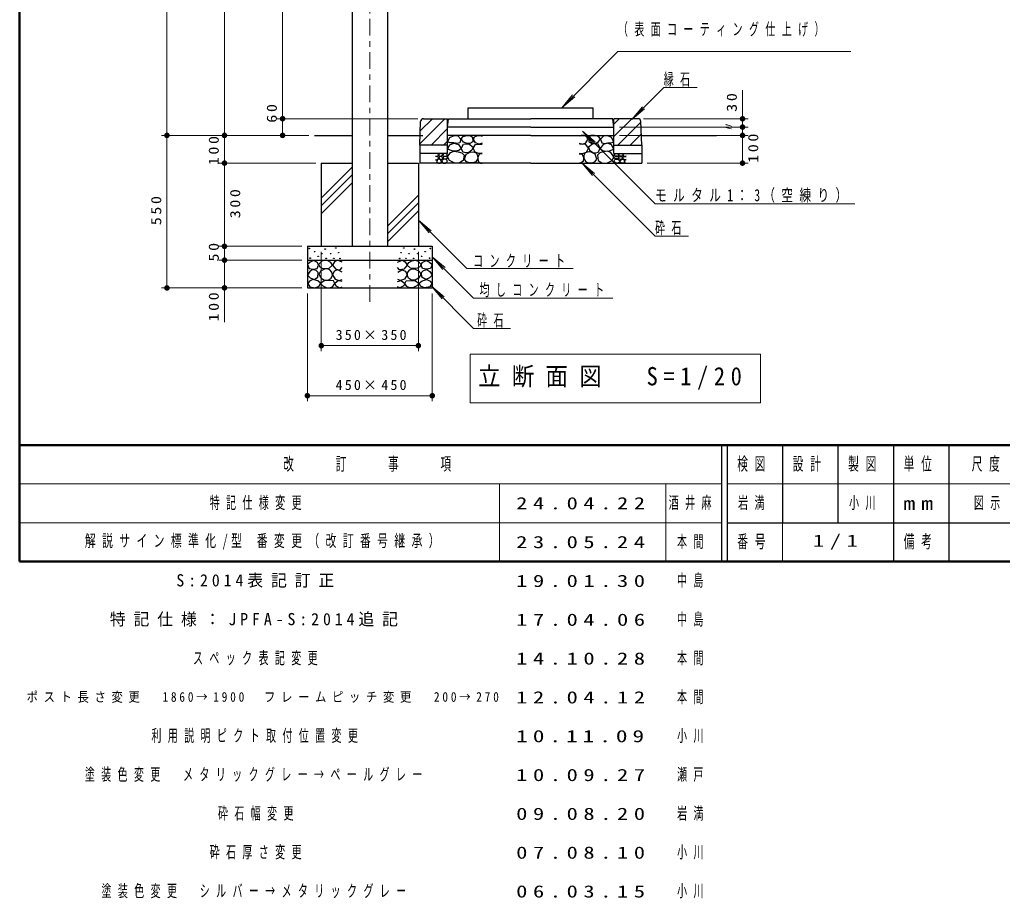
# Model space of a CAD drawing. Units: millimetres on the paper, scale 1:20. Extents: x -365 to 0, y -61 to 257.
# Drawn here: x -365 to -187.9, y -60.7 to 97.7 of the extents above; entities that cross this region are included whole.
import ezdxf
from ezdxf.enums import TextEntityAlignment as Align

# ---------------------------------------------------------------- set-up
doc = ezdxf.new("R2010")
doc.units = ezdxf.units.MM
doc.linetypes.add('USER2', pattern=[6, 3, -1, 1, -1])
doc.layers.add('LY_1', color=7, linetype='Continuous', lineweight=13)
doc.styles.add('ＭＳ ゴシック', font='')
doc.styles.get('ＭＳ ゴシック').set_extended_font_data('MS Gothic')

# ---------------------------------------------------------------- blocks, each defined once
blk = doc.blocks.new('filled_dot')
at = {"color": 0, "linetype": 'Continuous', "lineweight": -2, "const_width": 1.25}
blk.add_lwpolyline([(-0.625, 0, 1), (0.625, 0, 1)], format="xyb", close=True, dxfattribs=at)

msp = doc.modelspace()

# ---------------------------------------------------------------- linework, layer by layer
at = {"layer": 'LY_1', "lineweight": 50}
for p, q in [((-365, 257), (-365, 0)), ((-365, 21), (0, 21)), ((-365, 0), (0, 0))]:
    msp.add_line(p, q, dxfattribs=at)
at = {"layer": 'LY_1', "linetype": 'USER2'}
msp.add_line((-301.878, 46.848), (-301.878, 157.121), dxfattribs=at)
at = {"layer": 'LY_1'}
for p, q in [((-338.456, 76.848), (-338.456, 151.848)), ((-328.079, 76.848), (-328.079, 148.348)), ((-317.61, 79.848), (-317.61, 121.348)), ((-257.156, 91.968), (-267.25, 81.848)), ((-257.156, 91.968), (-215.156, 91.968)), ((-248.906, 85.504), (-254.684, 79.726)), ((-248.906, 85.504), (-242.906, 85.504)), ((-234.703, 85.028), (-234.703, 78.348)), ((-267.25, 81.848), (-265.324, 84.148)), ((-267.25, 81.848), (-264.954, 83.779)), ((-317.61, 76.848), (-317.61, 83.055)), ((-254.684, 79.726), (-252.756, 82.024)), ((-254.684, 79.726), (-252.386, 81.655)), ((-293.228, 79.848), (-318.61, 79.848)), ((-292.87, 75.321), (-288.343, 79.848)), ((-292.788, 77.648), (-290.588, 79.848)), ((-257.878, 76.637), (-254.667, 79.848)), ((-257.878, 78.882), (-256.912, 79.848)), ((-252.528, 79.848), (-233.703, 79.848)), ((-290.848, 75.098), (-287.878, 78.068)), ((-257.172, 75.098), (-253.024, 79.245)), ((-256.878, 78.348), (-233.703, 78.348)), ((-234.703, 79.693), (-234.703, 76.848)), ((-312.878, 76.848), (-339.456, 76.848)), ((-317.014, 76.848), (-339.456, 76.848)), ((-338.456, 49.348), (-338.456, 76.848)), ((-328.079, 71.848), (-328.079, 76.848)), ((-263.546, 77.591), (-261.616, 75.294)), ((-263.546, 77.591), (-261.246, 75.664)), ((-250.47, 64.53), (-263.546, 77.591)), ((-256.878, 76.848), (-233.703, 76.848)), ((-254.927, 75.098), (-252.948, 77.077)), ((-234.703, 76.848), (-234.703, 71.848)), ((-288.603, 75.098), (-287.878, 75.823)), ((-311.628, 71.848), (-329.079, 71.848)), ((-328.079, 56.848), (-328.079, 71.848)), ((-310.628, 65.553), (-305.053, 71.128)), ((-263.684, 71.92), (-261.756, 69.622)), ((-263.684, 71.92), (-261.386, 69.992)), ((-250.47, 58.706), (-263.684, 71.92)), ((-251.878, 71.848), (-233.703, 71.848)), ((-310.628, 64.139), (-305.053, 69.714)), ((-310.628, 62.725), (-305.053, 68.3)), ((-298.703, 60.508), (-293.128, 66.083)), ((-298.703, 59.093), (-293.128, 64.668)), ((-250.47, 64.53), (-214.47, 64.53)), ((-298.703, 57.679), (-293.128, 63.254)), ((-293.128, 61.555), (-291.198, 59.258)), ((-293.128, 61.555), (-290.829, 59.628)), ((-284.419, 52.854), (-293.128, 61.555)), ((-250.47, 58.706), (-244.47, 58.706)), ((-314.128, 56.848), (-329.079, 56.848)), ((-328.079, 54.348), (-328.079, 56.848)), ((-310.628, 55.848), (-310.628, 37.935)), ((-293.128, 55.848), (-293.128, 37.935)), ((-290.628, 54.972), (-288.699, 52.674)), ((-290.628, 54.972), (-288.33, 53.044)), ((-283.169, 47.514), (-290.628, 54.972)), ((-314.128, 54.348), (-329.079, 54.348)), ((-328.079, 43.162), (-328.079, 54.348)), ((-284.419, 52.854), (-265.252, 52.854)), ((-290.786, 49.657), (-288.858, 47.358)), ((-290.786, 49.657), (-288.488, 47.728)), ((-283.169, 42.039), (-290.786, 49.657)), ((-314.128, 49.348), (-339.456, 49.348)), ((-313.128, 48.348), (-313.128, 28.904)), ((-290.628, 48.348), (-290.628, 28.904)), ((-283.169, 47.514), (-258.107, 47.514)), ((-283.169, 42.039), (-276.532, 42.039)), ((-293.128, 38.935), (-310.628, 38.935)), ((-283.766, 37.421), (-283.766, 28.621)), ((-231.466, 37.421), (-283.766, 37.421)), ((-231.466, 28.621), (-231.466, 37.421)), ((-290.628, 29.904), (-313.128, 29.904)), ((-283.766, 28.621), (-231.466, 28.621)), ((-365, 14), (-238.5, 14)), ((-278.5, 14), (-278.5, 0)), ((-248.5, 14), (-248.5, 0)), ((-237.5, 14), (-182.5, 14)), ((-365, 7), (-238.5, 7)), ((-227.5, 7), (-227.5, 0))]:
    msp.add_line(p, q, dxfattribs=at)
at = {"layer": 'LY_1', "lineweight": 25}
for p, q in [((-305.053, 120.223), (-305.053, 56.848)), ((-298.703, 120.223), (-298.703, 56.848)), ((-284.128, 81.848), (-261.628, 81.848)), ((-284.128, 79.848), (-284.128, 81.848)), ((-261.628, 79.848), (-261.628, 81.848)), ((-292.228, 79.848), (-287.878, 79.848)), ((-287.878, 73.598), (-287.878, 79.848)), ((-287.878, 78.348), (-287.678, 79.848)), ((-287.678, 79.848), (-272.878, 79.848)), ((-258.078, 79.848), (-272.878, 79.848)), ((-257.878, 78.348), (-258.078, 79.848)), ((-257.878, 73.598), (-257.878, 79.848)), ((-253.528, 79.848), (-257.878, 79.848)), ((-292.878, 75.098), (-292.728, 79.348)), ((-272.878, 78.348), (-287.878, 78.348)), ((-272.878, 78.348), (-257.878, 78.348)), ((-252.878, 75.098), (-253.028, 79.348)), ((-311.878, 76.848), (-305.053, 76.848)), ((-298.703, 76.848), (-292.316, 76.848)), ((-272.878, 76.848), (-287.878, 76.848)), ((-272.878, 76.848), (-257.878, 76.848)), ((-252.939, 76.848), (-239.413, 76.848)), ((-292.878, 75.098), (-292.878, 71.848)), ((-287.878, 75.098), (-292.878, 75.098)), ((-257.878, 75.098), (-252.878, 75.098)), ((-252.878, 75.098), (-252.878, 71.848)), ((-287.878, 73.598), (-292.878, 73.598)), ((-257.878, 73.598), (-252.878, 73.598)), ((-310.628, 71.848), (-310.628, 56.848)), ((-310.628, 71.848), (-305.053, 71.848)), ((-298.703, 71.848), (-293.128, 71.848)), ((-293.128, 71.848), (-293.128, 56.848)), ((-272.878, 71.848), (-292.878, 71.848)), ((-272.878, 71.848), (-252.878, 71.848)), ((-313.128, 56.848), (-290.628, 56.848)), ((-313.128, 56.848), (-313.128, 49.348)), ((-290.628, 56.848), (-290.628, 49.348)), ((-313.128, 54.348), (-290.628, 54.348)), ((-313.128, 49.348), (-290.628, 49.348)), ((-238.5, 21), (-238.5, 0)), ((-237.5, 21), (-237.5, 0)), ((-227.5, 21), (-227.5, 7)), ((-217.5, 21), (-217.5, 7)), ((-207.5, 21), (-207.5, 0)), ((-197.5, 21), (-197.5, 7)), ((-237.5, 7), (0, 7)), ((-197.5, 7), (-197.5, 0))]:
    msp.add_line(p, q, dxfattribs=at)
for points in [[(-286.718, 75.479), (-287.401, 75.479), (-287.864, 75.71), (-287.447, 76.463), (-286.683, 76.822), (-286.047, 76.799), (-285.456, 76.185), (-285.665, 75.502), (-286.166, 75.361)], [(-284.519, 75.433), (-285.016, 75.641), (-285.433, 76.22), (-285.086, 76.625), (-284.368, 76.833), (-283.799, 76.801), (-283.349, 76.532), (-283.326, 75.664), (-283.882, 75.398)], [(-261.237, 75.433), (-260.739, 75.641), (-260.322, 76.22), (-260.669, 76.625), (-261.387, 76.833), (-261.956, 76.801), (-262.406, 76.532), (-262.429, 75.664), (-261.873, 75.398)], [(-259.037, 75.479), (-258.354, 75.479), (-257.891, 75.71), (-258.308, 76.463), (-259.072, 76.822), (-259.709, 76.799), (-260.299, 76.185), (-260.091, 75.502), (-259.589, 75.361)], [(-286.417, 73.986), (-287.065, 74.055), (-287.864, 74.379), (-287.459, 75.155), (-286.71, 75.442), (-285.919, 75.201), (-285.41, 74.507), (-285.827, 74.101)], [(-284.044, 73.744), (-284.557, 73.693), (-285.04, 73.848), (-285.41, 74.508), (-285.016, 75.237), (-284.044, 75.318), (-283.268, 74.739), (-283.499, 74.198)], [(-261.711, 73.744), (-261.198, 73.693), (-260.716, 73.848), (-260.345, 74.508), (-260.739, 75.237), (-261.711, 75.318), (-262.487, 74.739), (-262.256, 74.198)], [(-259.338, 73.986), (-258.69, 74.055), (-257.891, 74.379), (-258.296, 75.155), (-259.045, 75.442), (-259.836, 75.201), (-260.345, 74.507), (-259.929, 74.101)], [(-289.219, 72.511), (-288.871, 72.548), (-288.741, 72.779), (-288.879, 73.034), (-289.219, 73.062), (-289.491, 72.86)], [(-289.053, 73.102), (-288.879, 73.175), (-288.733, 73.378), (-288.855, 73.52), (-289.106, 73.593), (-289.463, 73.487), (-289.471, 73.183), (-289.276, 73.09)], [(-288.389, 72.596), (-288.162, 72.62), (-287.882, 72.734), (-288.024, 73.005), (-288.563, 73.021), (-288.741, 72.778), (-288.595, 72.636)], [(-288.283, 73.119), (-287.882, 73.2), (-288.028, 73.463), (-288.296, 73.589), (-288.518, 73.581), (-288.725, 73.366), (-288.652, 73.127)], [(-285.688, 71.909), (-286.189, 71.859), (-286.695, 71.909), (-287.54, 72.302), (-287.853, 72.997), (-287.343, 73.773), (-286.676, 73.979), (-285.931, 73.9), (-285.304, 73.684), (-284.889, 73.275), (-285.04, 72.302)], [(-283.289, 71.89), (-283.996, 71.902), (-284.507, 72.138), (-284.818, 72.55), (-284.517, 73.453), (-283.799, 73.812), (-283.211, 73.863), (-282.711, 73.685), (-282.454, 73.242), (-282.433, 72.677), (-282.78, 72.052)], [(-262.466, 71.89), (-261.76, 71.902), (-261.248, 72.138), (-260.938, 72.55), (-261.239, 73.453), (-261.956, 73.812), (-262.545, 73.863), (-263.045, 73.685), (-263.301, 73.242), (-263.322, 72.677), (-262.975, 72.052)], [(-260.067, 71.909), (-259.567, 71.859), (-259.06, 71.909), (-258.215, 72.302), (-257.903, 72.997), (-258.412, 73.773), (-259.08, 73.979), (-259.824, 73.9), (-260.451, 73.684), (-260.866, 73.275), (-260.716, 72.302)], [(-257.472, 73.119), (-257.873, 73.2), (-257.727, 73.463), (-257.46, 73.589), (-257.237, 73.581), (-257.03, 73.366), (-257.103, 73.127)], [(-257.366, 72.596), (-257.593, 72.62), (-257.873, 72.734), (-257.731, 73.005), (-257.192, 73.021), (-257.014, 72.778), (-257.16, 72.636)], [(-256.702, 73.102), (-256.876, 73.175), (-257.022, 73.378), (-256.901, 73.52), (-256.649, 73.593), (-256.293, 73.487), (-256.285, 73.183), (-256.479, 73.09)], [(-256.536, 72.511), (-256.884, 72.548), (-257.014, 72.779), (-256.876, 73.034), (-256.536, 73.062), (-256.264, 72.86)], [(-289.484, 71.863), (-289.236, 71.867), (-288.949, 72.094), (-289.054, 72.41), (-289.305, 72.535), (-289.686, 72.491), (-289.783, 72.138), (-289.662, 71.919)], [(-288.644, 71.869), (-288.292, 71.869), (-287.996, 72.007), (-287.886, 72.25), (-288.065, 72.521), (-288.559, 72.566), (-288.924, 72.347), (-288.871, 72.007)], [(-257.111, 71.869), (-257.464, 71.869), (-257.759, 72.007), (-257.869, 72.25), (-257.691, 72.521), (-257.196, 72.566), (-256.832, 72.347), (-256.884, 72.007)], [(-256.272, 71.863), (-256.519, 71.867), (-256.807, 72.094), (-256.701, 72.41), (-256.45, 72.535), (-256.069, 72.491), (-255.972, 72.138), (-256.094, 71.919)], [(-312.005, 54.318), (-312.639, 54.017), (-313.114, 53.542), (-312.813, 52.844), (-312.084, 52.702), (-311.387, 52.86), (-311.134, 53.447), (-311.324, 53.953)], [(-310.034, 54.322), (-310.561, 54.187), (-311.142, 53.552), (-310.912, 53.133), (-310.455, 52.896), (-309.939, 52.822), (-309.196, 52.89), (-308.628, 53.43), (-308.912, 53.93), (-309.446, 54.241)], [(-293.721, 54.322), (-293.194, 54.187), (-292.613, 53.552), (-292.843, 53.133), (-293.3, 52.896), (-293.816, 52.822), (-294.559, 52.89), (-295.127, 53.43), (-294.843, 53.93), (-294.31, 54.241)], [(-291.75, 54.318), (-291.116, 54.017), (-290.641, 53.542), (-290.942, 52.844), (-291.671, 52.702), (-292.368, 52.86), (-292.621, 53.447), (-292.431, 53.953)], [(-312.132, 52.67), (-312.671, 52.322), (-313.114, 51.64), (-312.607, 51.181), (-311.942, 50.864), (-311.245, 51.308), (-311.166, 52.147), (-311.573, 52.51)], [(-310.669, 51.106), (-310.048, 50.761), (-309.372, 50.714), (-308.858, 51.075), (-308.615, 51.673), (-308.727, 52.211), (-309.074, 52.62), (-309.54, 52.784), (-310.075, 52.728), (-310.764, 52.359), (-311.061, 51.782)], [(-293.086, 51.106), (-293.708, 50.761), (-294.383, 50.714), (-294.897, 51.075), (-295.14, 51.673), (-295.029, 52.211), (-294.681, 52.62), (-294.215, 52.784), (-293.681, 52.728), (-292.991, 52.359), (-292.694, 51.782)], [(-291.623, 52.67), (-291.085, 52.322), (-290.641, 51.64), (-291.148, 51.181), (-291.813, 50.864), (-292.511, 51.308), (-292.59, 52.147), (-292.182, 52.51)], [(-312.173, 50.874), (-312.742, 50.554), (-313.079, 50.132), (-312.676, 49.566), (-311.733, 49.363), (-311.018, 49.682), (-310.744, 50.187), (-311.283, 50.642)], [(-309.318, 50.666), (-310.102, 50.626), (-310.764, 50.153), (-310.331, 49.693), (-309.642, 49.382), (-309.077, 49.374), (-308.534, 49.599), (-308.196, 50.126), (-308.453, 50.612)], [(-294.438, 50.666), (-293.654, 50.626), (-292.991, 50.153), (-293.424, 49.693), (-294.113, 49.382), (-294.678, 49.374), (-295.221, 49.599), (-295.559, 50.126), (-295.303, 50.612)], [(-291.582, 50.874), (-291.014, 50.554), (-290.676, 50.132), (-291.079, 49.566), (-292.022, 49.363), (-292.738, 49.682), (-293.011, 50.187), (-292.472, 50.642)]]:
    msp.add_lwpolyline(points, close=True, dxfattribs=at)
for points in [[(-281.636, 75.433), (-282.192, 75.294), (-282.817, 75.514), (-283.176, 76.081), (-282.991, 76.602), (-282.435, 76.833), (-281.983, 76.822), (-281.648, 76.729)], [(-264.119, 75.433), (-263.563, 75.294), (-262.938, 75.514), (-262.579, 76.081), (-262.765, 76.602), (-263.32, 76.833), (-263.772, 76.822), (-264.108, 76.729)], [(-281.648, 73.661), (-282.215, 73.58), (-282.91, 73.835), (-283.28, 74.53), (-282.817, 75.19), (-282.146, 75.271), (-281.648, 75.247)], [(-264.108, 73.661), (-263.54, 73.58), (-262.846, 73.835), (-262.475, 74.53), (-262.938, 75.19), (-263.61, 75.271), (-264.108, 75.247)], [(-290.062, 73.102), (-289.868, 73.054), (-289.649, 73.131), (-289.523, 73.329), (-289.588, 73.512), (-289.783, 73.593), (-289.941, 73.589), (-290.058, 73.556)], [(-290.058, 72.483), (-289.86, 72.454), (-289.616, 72.543), (-289.487, 72.786), (-289.649, 73.017), (-289.884, 73.046), (-290.058, 73.038)], [(-281.636, 73.524), (-282.146, 73.466), (-282.4, 72.841), (-282.342, 72.146), (-281.868, 71.857), (-281.648, 71.857)], [(-264.119, 73.524), (-263.61, 73.466), (-263.355, 72.841), (-263.413, 72.146), (-263.888, 71.857), (-264.108, 71.857)], [(-255.697, 72.483), (-255.896, 72.454), (-256.139, 72.543), (-256.268, 72.786), (-256.106, 73.017), (-255.871, 73.046), (-255.697, 73.038)], [(-255.693, 73.102), (-255.888, 73.054), (-256.106, 73.131), (-256.232, 73.329), (-256.167, 73.512), (-255.973, 73.593), (-255.815, 73.589), (-255.697, 73.556)], [(-290.062, 72.434), (-289.884, 72.414), (-289.795, 72.195), (-289.815, 71.952), (-289.981, 71.851), (-290.058, 71.851)], [(-255.693, 72.434), (-255.871, 72.414), (-255.961, 72.195), (-255.94, 71.952), (-255.774, 71.851), (-255.697, 71.851)], [(-306.878, 54.013), (-307.733, 54.33), (-308.272, 54.06), (-308.589, 53.458), (-308.002, 52.698), (-307.226, 52.634), (-306.878, 53.03)], [(-296.878, 54.013), (-296.022, 54.33), (-295.484, 54.06), (-295.167, 53.458), (-295.753, 52.698), (-296.529, 52.634), (-296.878, 53.03)], [(-306.893, 52.207), (-307.654, 52.603), (-308.288, 52.349), (-308.589, 51.7), (-308.145, 50.923), (-307.385, 50.686), (-306.893, 50.892)], [(-296.862, 52.207), (-296.101, 52.603), (-295.468, 52.349), (-295.167, 51.7), (-295.61, 50.923), (-296.371, 50.686), (-296.862, 50.892)], [(-306.878, 50.48), (-307.543, 50.686), (-308.193, 50.131), (-308.018, 49.735), (-307.29, 49.371), (-306.878, 49.529)], [(-296.878, 50.48), (-296.212, 50.686), (-295.563, 50.131), (-295.737, 49.735), (-296.466, 49.371), (-296.878, 49.529)]]:
    msp.add_lwpolyline(points, dxfattribs=at)
for centre in [(-312.797, 56.457), (-311.847, 55.886), (-311.197, 55.047), (-310.5, 55.522), (-309.93, 56.346), (-308.953, 55.525), (-308.007, 56.552), (-307.507, 55.701), (-296.249, 55.701), (-295.748, 56.552), (-294.802, 55.525), (-293.825, 56.346), (-293.255, 55.522), (-292.558, 55.047), (-291.908, 55.886), (-290.958, 56.457), (-312.639, 54.714), (-309.756, 54.666), (-308.372, 54.674), (-307.263, 54.647), (-296.492, 54.647), (-295.384, 54.674), (-294, 54.666), (-291.116, 54.714)]:
    msp.add_circle(centre, 0.05, dxfattribs=at)
for centre, start, end in [((-292.228, 79.348), 90, 179.99998), ((-253.528, 79.348), 0.00002, 90)]:
    msp.add_arc(centre, 0.5, start, end, dxfattribs=at)

# ---------------------------------------------------------------- block references
at = {"layer": 'LY_1', "xscale": 0.4, "yscale": 0.4}
for p, rotation in [((-317.61, 79.848), 270), ((-317.61, 79.848), 90), ((-234.703, 79.848), 270), ((-234.703, 78.348), 270), ((-234.703, 78.348), 90), ((-338.456, 76.848), 90), ((-338.456, 76.848), 270), ((-328.079, 76.848), 90), ((-328.079, 76.848), 270), ((-317.61, 76.848), 90), ((-234.703, 76.848), 270), ((-234.703, 76.848), 90), ((-328.079, 71.848), 270), ((-328.079, 71.848), 90), ((-234.703, 71.848), 90), ((-328.079, 56.848), 270), ((-328.079, 56.848), 90), ((-328.079, 54.348), 270), ((-328.079, 54.348), 90), ((-338.456, 49.348), 90), ((-328.079, 49.348), 90), ((-293.128, 38.935), 180), ((-290.628, 29.904), 180)]:
    msp.add_blockref('filled_dot', p, dxfattribs=dict(at, rotation=rotation))
for p in [(-310.628, 38.935), (-313.128, 29.904)]:
    msp.add_blockref('filled_dot', p, dxfattribs=at)

# ---------------------------------------------------------------- texts
at = {"layer": 'LY_1', "style": 'ＭＳ ゴシック', "width": 0.7}
msp.add_text('〃', height=1.833, rotation=90, dxfattribs=at).set_placement((-235.703, 78.418), align=Align.BOTTOM_CENTER)
at = {"layer": 'LY_1', "style": 'ＭＳ ゴシック'}
for s, insert, char_height, attachment_point in [('\\T1.64;\\W0.6;（表面コーティング仕上げ）', (-257.156, 97.118), 2.199, 1), ('\\T1.64;\\W0.6;縁石', (-248.906, 85.654), 2.199, 7), ('\\T1.55;\\W0.7;モルタル1：3（空練り）', (-250.47, 64.68), 2.199, 7), ('\\T1.64;\\W0.6;砕石', (-250.47, 58.856), 2.199, 7), ('\\T1.64;\\W0.6;コンクリート', (-283.252, 53.004), 2.199, 7), ('\\T1.64;\\W0.6;均しコンクリート', (-282.107, 47.664), 2.199, 7), ('\\T1.64;\\W0.6;砕石', (-282.532, 42.189), 2.199, 7), ('\\T1.32;350×350', (-301.453, 39.935), 1.833, 8), ('\\T1.5;\\W0.9;立断面図\u3000S=1/20', (-282.366, 33.021), 3.299, 4), ('\\T1.32;450×450', (-301.453, 30.904), 1.833, 8), ('\\T1.64;\\W0.6;改\u3000\u3000訂\u3000\u3000事\u3000\u3000項', (-301.75, 17.5), 2.346, 5), ('\\T1.64;\\W0.6;検図', (-232.5, 17.5), 2.346, 5), ('\\T1.64;\\W0.6;設計', (-222.5, 17.5), 2.346, 5), ('\\T1.64;\\W0.6;製図', (-212.5, 17.5), 2.346, 5), ('\\T1.64;\\W0.6;単位', (-202.5, 17.5), 2.346, 5), ('\\T1.64;\\W0.6;尺度', (-190.25, 17.5), 2.346, 5), ('\\T1.64;\\W0.6;特記仕様変更', (-330.75, 10.5), 2.199, 4), ('\\T1.5;\\W1.35;24.04.22', (-275.5, 10.5), 2.199, 4), ('\\T1.64;\\W0.6;酒井麻', (-248, 10.5), 2.199, 4), ('\\T1.64;\\W0.6;岩満', (-235.5, 10.5), 2.199, 4), ('\\T1.64;\\W0.6;小川', (-215.5, 10.5), 2.199, 4), ('\\T1.5;\\W1.35;mm', (-202.5, 10.5), 2.346, 5), ('\\T1.64;\\W0.6;図示', (-193, 10.5), 2.199, 4), ('\\T1.59;\\W0.65;解説サイン標準化/型\\~番変更（改訂番号継承）', (-353.25, 3.5), 2.199, 4), ('\\T1.5;\\W1.35;23.05.24', (-275.5, 3.5), 2.199, 4), ('\\T1.64;\\W0.6;本間', (-246.5, 3.5), 2.199, 4), ('\\T1.64;\\W0.6;番号', (-232.5, 3.5), 2.346, 5), ('\\T1.5;\\W1.35;1/1', (-222, 3.5), 2.199, 4), ('\\T1.64;\\W0.6;備考', (-202.5, 3.5), 2.346, 5), ('\\T1.5;\\W0.95;S:2014表記訂正', (-336.75, -3.5), 2.199, 4), ('\\T1.5;\\W1.35;19.01.30', (-275.5, -3.5), 2.199, 4), ('\\T1.64;\\W0.6;中島', (-246.5, -3.5), 2.199, 4), ('\\T1.5;\\W0.95;特記仕様：JPFA-S:2014追記', (-348.75, -10.5), 2.199, 4), ('\\T1.5;\\W1.35;17.04.06', (-275.5, -10.5), 2.199, 4), ('\\T1.64;\\W0.6;中島', (-246.5, -10.5), 2.199, 4), ('\\T1.64;\\W0.6;スペック表記変更', (-333.75, -17.5), 2.199, 4), ('\\T1.5;\\W1.35;14.10.28', (-275.5, -17.5), 2.199, 4), ('\\T1.64;\\W0.6;本間', (-246.5, -17.5), 2.199, 4), ('\\T1.64;\\W0.6;本間', (-246.5, -24.5), 2.199, 4), ('\\T1.5;\\W0.85;ポスト長さ変更\u30001860→1900\u3000フレームピッチ変更\u3000200→270', (-363.75, -24.5), 1.76, 4), ('\\T1.5;\\W1.35;12.04.12', (-275.5, -24.5), 2.199, 4), ('\\T1.64;\\W0.6;利用説明ピクト取付位置変更', (-341.25, -31.5), 2.199, 4), ('\\T1.64;\\W0.6;小川', (-246.5, -31.5), 2.199, 4), ('\\T1.43;\\W1.4;10.11.09', (-275.5, -31.5), 2.199, 4), ('\\T1.64;\\W0.6;塗装色変更\u3000メタリックグレー→ペールグレー', (-353.25, -38.5), 2.199, 4), ('\\T1.64;\\W0.6;瀬戸', (-246.5, -38.5), 2.199, 4), ('\\T1.5;\\W1.35;10.09.27', (-275.5, -38.5), 2.199, 4), ('\\T1.64;\\W0.6;砕石幅変更', (-329.25, -45.5), 2.199, 4), ('\\T1.64;\\W0.6;岩満', (-246.5, -45.5), 2.199, 4), ('\\T1.5;\\W1.35;09.08.20', (-275.5, -45.5), 2.199, 4), ('\\T1.64;\\W0.6;砕石厚さ変更', (-330.75, -52.5), 2.199, 4), ('\\T1.64;\\W0.6;小川', (-246.5, -52.5), 2.199, 4), ('\\T1.5;\\W1.35;07.08.10', (-275.5, -52.5), 2.199, 4), ('\\T1.64;\\W0.6;塗装色変更\u3000シルバー→メタリックグレー', (-350.25, -59.5), 2.199, 4), ('\\T1.5;\\W1.35;06.03.15', (-275.5, -59.5), 2.199, 4), ('\\T1.64;\\W0.6;小川', (-246.5, -59.5), 2.199, 4)]:
    msp.add_mtext(s, dxfattribs=dict(at, insert=insert, char_height=char_height, attachment_point=attachment_point))
at = {"layer": 'LY_1', "char_height": 1.833, "rotation": 90, "style": 'ＭＳ ゴシック'}
for s, insert, attachment_point in [('\\T1.34;\\W1.15;30', (-235.703, 83.028), 8), ('\\T1.34;\\W1.15;60', (-318.61, 81.055), 8), ('\\T1.33;\\W1.15;100', (-329.079, 74.345), 8), ('\\T1.33;\\W1.15;100', (-233.703, 74.776), 2), ('\\T1.33;\\W1.15;550', (-339.456, 63.513), 8), ('\\T1.33;\\W1.15;300', (-327.079, 64.764), 2), ('\\T1.34;\\W1.15;50', (-329.079, 56.026), 8), ('\\T1.33;\\W1.15;100', (-329.079, 46.162), 8)]:
    msp.add_mtext(s, dxfattribs=dict(at, insert=insert, attachment_point=attachment_point))

doc.saveas('drawing.dxf')
